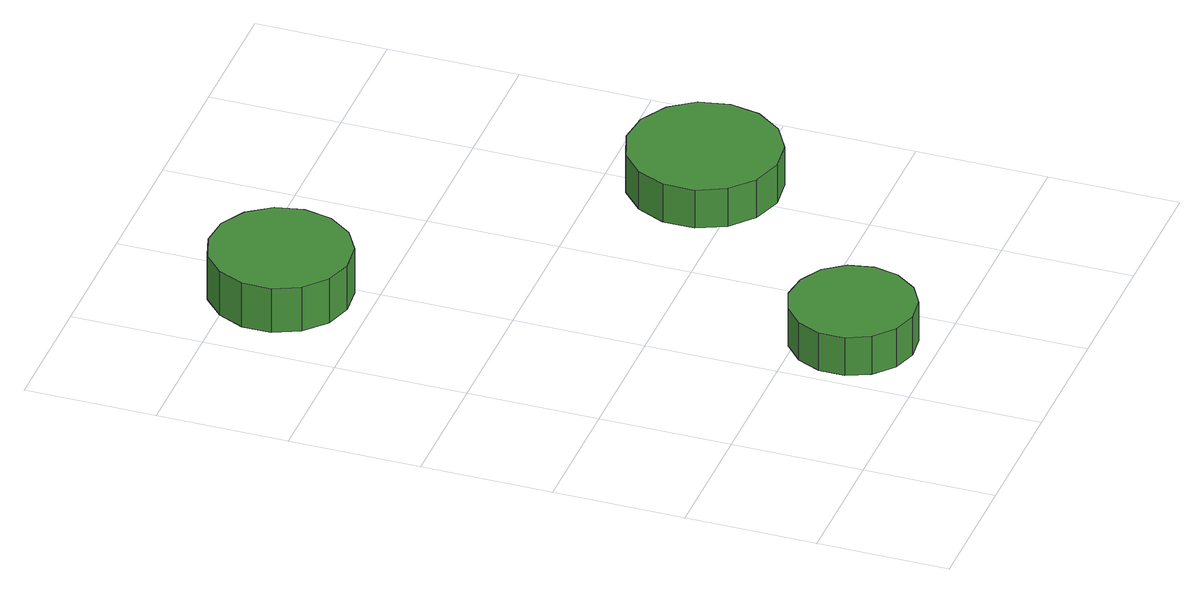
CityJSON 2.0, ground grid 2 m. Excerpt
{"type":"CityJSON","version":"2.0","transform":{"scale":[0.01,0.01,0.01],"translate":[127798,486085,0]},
"CityObjects":{
"tree1":{"type":"SolitaryVegetationObject","attributes":{"function":"something"},"geometry":[{"type":"MultiSurface","lod":"1","boundaries":[[[0,1,2,3,4,5,6,7,8,9,10,11,12,13,14]],[[15,16,17,18,19,20,21,22,23,24,25,26,27,28,29]],[[0,29,28,1]],[[1,28,27,2]],[[2,27,26,3]],[[3,26,25,4]],[[4,25,24,5]],[[5,24,23,6]],[[6,23,22,7]],[[7,22,21,8]],[[8,21,20,9]],[[9,20,19,10]],[[10,19,18,11]],[[11,18,17,12]],[[12,17,16,13]],[[13,16,15,14]],[[14,15,29,0]]]}]},
"tree2":{"type":"SolitaryVegetationObject","attributes":{"function":"something"},"geometry":[{"type":"MultiSurface","lod":"1","boundaries":[[[30,31,32,33,34,35,36,37,38,39,40,41,42,43,44]],[[45,46,47,48,49,50,51,52,53,54,55,56,57,58,59]],[[30,59,58,31]],[[31,58,57,32]],[[32,57,56,33]],[[33,56,55,34]],[[34,55,54,35]],[[35,54,53,36]],[[36,53,52,37]],[[37,52,51,38]],[[38,51,50,39]],[[39,50,49,40]],[[40,49,48,41]],[[41,48,47,42]],[[42,47,46,43]],[[43,46,45,44]],[[44,45,59,30]]]}]},
"tree3":{"type":"SolitaryVegetationObject","attributes":{"function":"something"},"geometry":[{"type":"MultiSurface","lod":"1","boundaries":[[[60,61,62,63,64,65,66,67,68,69,70,71,72,73,74]],[[75,76,77,78,79,80,81,82,83,84,85,86,87,88,89]],[[60,89,88,61]],[[61,88,87,62]],[[62,87,86,63]],[[63,86,85,64]],[[64,85,84,65]],[[65,84,83,66]],[[66,83,82,67]],[[67,82,81,68]],[[68,81,80,69]],[[69,80,79,70]],[[70,79,78,71]],[[71,78,77,72]],[[72,77,76,73]],[[73,76,75,74]],[[74,75,89,60]]]}]}
},
"vertices":[
[407,125,80],[399,163,80],[376,195,80],[342,214,80],[303,219,80],[266,206,80],[237,180,80],[221,144,80],[221,105,80],[237,70,80],[266,43,80],[303,31,80],[342,35,80],[376,55,80],[399,87,80],[399,87,15],[376,55,15],[342,35,15],[303,31,15],[266,43,15],[237,70,15],[221,105,15],[221,144,15],[237,180,15],[266,206,15],[303,219,15],[342,214,15],[376,195,15],[399,163,15],[407,125,15],
[266,938,89],[257,981,89],[231,1017,89],[193,1039,89],[149,1043,89],[108,1030,89],[75,1000,89],[57,960,89],[57,916,89],[75,876,89],[108,846,89],[149,833,89],[193,837,89],[231,859,89],[257,895,89],[257,895,14],[231,859,14],[193,837,14],[149,833,14],[108,846,14],[75,876,14],[57,916,14],[57,960,14],[75,1000,14],[108,1030,14],[149,1043,14],[193,1039,14],[231,1017,14],[257,981,14],[266,938,14],
[735,457,80],[726,504,80],[698,542,80],[656,566,80],[609,571,80],[564,556,80],[529,524,80],[509,481,80],[509,433,80],[529,390,80],[564,358,80],[609,343,80],[656,348,80],[698,372,80],[726,411,80],[726,411,15],[698,372,15],[656,348,15],[609,343,15],[564,358,15],[529,390,15],[509,433,15],[509,481,15],[529,524,15],[564,556,15],[609,571,15],[656,566,15],[698,542,15],[726,504,15],[735,457,15]
]}
